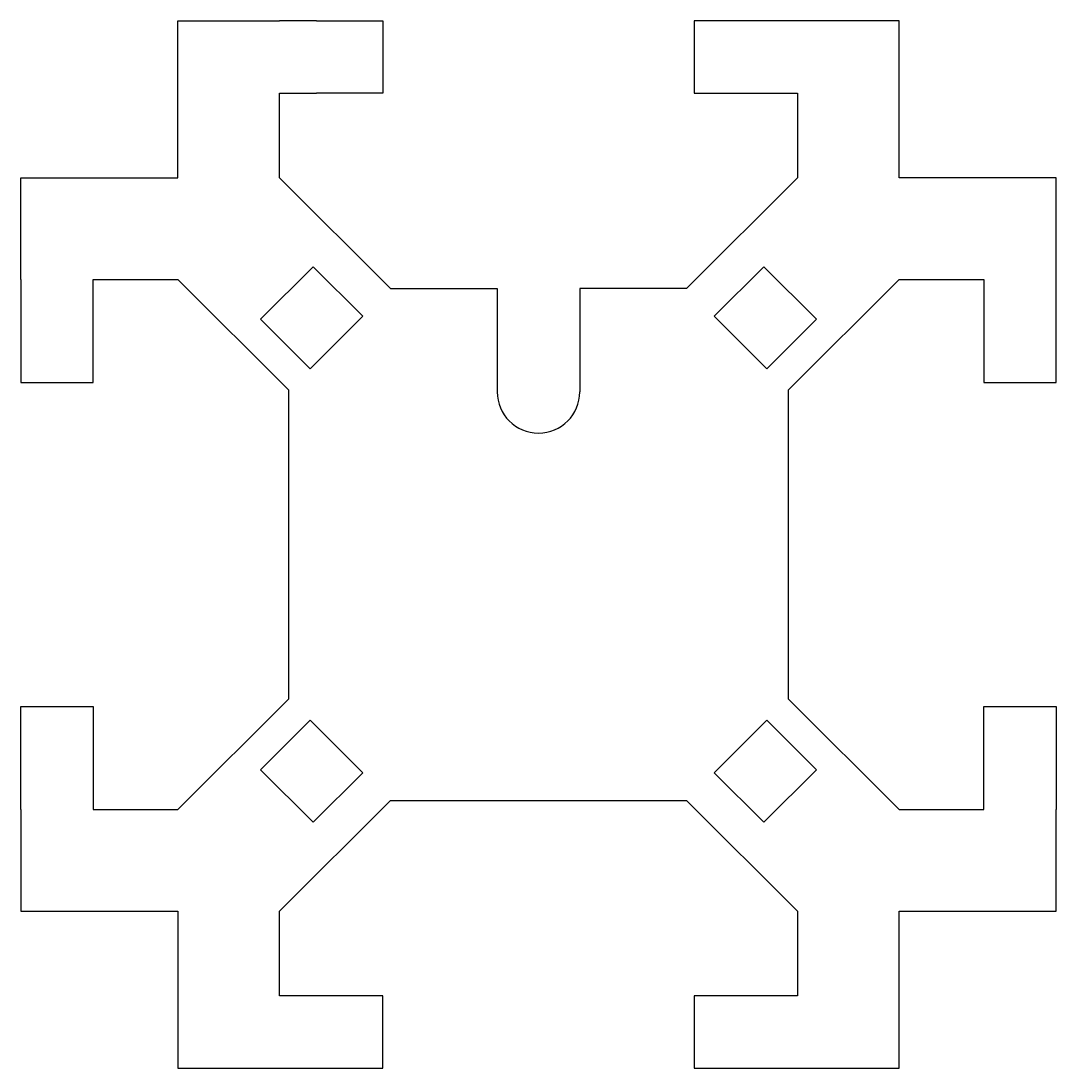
# Model space of a CAD drawing. Extents: x -125 to 125, y -127 to 127.
import ezdxf

# ---------------------------------------------------------------- set-up
doc = ezdxf.new("R2010")
doc.units = 0
doc.layers.get('0').update_dxf_attribs({"linetype": 'continuous'})

# ---------------------------------------------------------------- blocks, each defined once
blk = doc.blocks.new('PAD')
at = {"color": 0}
for p, q in [((-87.37, 126.87), (-62.74, 126.87)), ((-87.37, 88.87), (-87.37, 126.87)), ((-53.74, 126.87), (-62.74, 126.87)), ((-53.74, 126.87), (-37.74, 126.87)), ((-37.74, 126.87), (-37.74, 109.37)), ((53.74, 126.87), (37.74, 126.87)), ((37.74, 126.87), (37.74, 109.37)), ((62.74, 126.87), (53.74, 126.87)), ((87.37, 126.87), (62.74, 126.87)), ((87.37, 88.87), (87.37, 126.87)), ((-62.74, 88.87), (-62.74, 109.37)), ((-62.74, 109.37), (-53.74, 109.37)), ((-37.74, 109.37), (-53.74, 109.37)), ((37.74, 109.37), (53.74, 109.37)), ((53.74, 109.37), (62.74, 109.37)), ((62.74, 109.37), (62.74, 88.87)), ((-125.37, 88.87), (-87.37, 88.87)), ((-125.37, 64.24), (-125.37, 88.87)), ((-62.74, 88.87), (-35.87, 62)), ((35.87, 62), (62.74, 88.87)), ((125.37, 88.87), (87.37, 88.87)), ((125.37, 64.24), (125.37, 88.87)), ((-67.32, 54.59), (-54.59, 67.32)), ((-54.59, 67.32), (-42.57, 55.3)), ((42.57, 55.3), (54.59, 67.32)), ((54.59, 67.32), (67.32, 54.59)), ((-125.37, 64.24), (-125.37, 55.24)), ((-107.87, 55.24), (-107.87, 64.24)), ((-107.87, 64.24), (-87.37, 64.24)), ((-60.5, 37.37), (-87.37, 64.24)), ((60.5, 37.37), (87.37, 64.24)), ((87.37, 64.24), (107.87, 64.24)), ((107.87, 64.24), (107.87, 55.24)), ((125.37, 55.24), (125.37, 64.24)), ((-35.87, 62), (-10, 62)), ((-10, 62), (-10, 37)), ((35.87, 62), (10, 62)), ((10, 62), (10, 37)), ((-125.37, 55.24), (-125.37, 39.24)), ((-107.87, 39.24), (-107.87, 55.24)), ((-55.3, 42.57), (-67.32, 54.59)), ((-42.57, 55.3), (-55.3, 42.57)), ((55.3, 42.57), (42.57, 55.3)), ((67.32, 54.59), (55.3, 42.57)), ((107.87, 55.24), (107.87, 39.24)), ((125.37, 39.24), (125.37, 55.24)), ((-125.37, 39.24), (-107.87, 39.24)), ((107.87, 39.24), (125.37, 39.24)), ((-60.5, -37.37), (-60.5, 37.37)), ((60.5, 37.37), (60.5, -37.37)), ((-60.5, -37.37), (-87.37, -64.24)), ((60.5, -37.37), (87.37, -64.24)), ((-125.37, -39.24), (-107.87, -39.24)), ((-125.37, -55.24), (-125.37, -39.24)), ((-107.87, -39.24), (-107.87, -55.24)), ((107.87, -39.24), (125.37, -39.24)), ((107.87, -55.24), (107.87, -39.24)), ((125.37, -39.24), (125.37, -55.24)), ((-67.32, -54.59), (-55.3, -42.57)), ((-55.3, -42.57), (-42.57, -55.3)), ((55.3, -42.57), (42.57, -55.3)), ((67.32, -54.59), (55.3, -42.57)), ((-125.37, -64.24), (-125.37, -55.24)), ((-107.87, -55.24), (-107.87, -64.24)), ((-54.59, -67.32), (-67.32, -54.59)), ((-42.57, -55.3), (-54.59, -67.32)), ((42.57, -55.3), (54.59, -67.32)), ((54.59, -67.32), (67.32, -54.59)), ((107.87, -64.24), (107.87, -55.24)), ((125.37, -55.24), (125.37, -64.24)), ((-35.87, -62), (-62.74, -88.87)), ((-35.87, -62), (35.87, -62)), ((35.87, -62), (62.74, -88.87)), ((-125.37, -64.24), (-125.37, -88.87)), ((-107.87, -64.24), (-87.37, -64.24)), ((87.37, -64.24), (107.87, -64.24)), ((125.37, -88.87), (125.37, -64.24)), ((-125.37, -88.87), (-87.37, -88.87)), ((-87.37, -88.87), (-87.37, -126.87)), ((-62.74, -109.37), (-62.74, -88.87)), ((62.74, -88.87), (62.74, -109.37)), ((87.37, -126.87), (87.37, -88.87)), ((87.37, -88.87), (125.37, -88.87)), ((-53.74, -109.37), (-62.74, -109.37)), ((-37.74, -109.37), (-53.74, -109.37)), ((-37.74, -126.87), (-37.74, -109.37)), ((53.74, -109.37), (37.74, -109.37)), ((37.74, -109.37), (37.74, -126.87)), ((62.74, -109.37), (53.74, -109.37)), ((-87.37, -126.87), (-62.74, -126.87)), ((-62.74, -126.87), (-53.74, -126.87)), ((-53.74, -126.87), (-37.74, -126.87)), ((37.74, -126.87), (53.74, -126.87)), ((53.74, -126.87), (62.74, -126.87)), ((62.74, -126.87), (87.37, -126.87))]:
    blk.add_line(p, q, dxfattribs=at)
blk.add_arc((0, 37), 10, -180, 0, dxfattribs=at)

msp = doc.modelspace()

# ---------------------------------------------------------------- block references
at = {"color": 0}
msp.add_blockref('PAD', (0, 0), dxfattribs=at)

doc.saveas('drawing.dxf')
